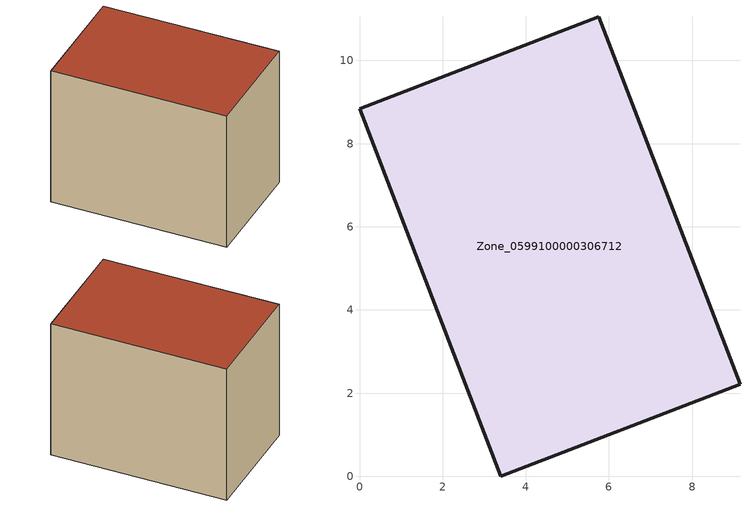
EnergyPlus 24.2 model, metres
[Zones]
Zone_0599100000306712
 floor ground (C_G): 5.75,11.05 9.15,2.21 3.4,0 0,8.84 z0
 wall outside (C_F): 9.15,2.21 5.75,11.05 0,8.84 3.4,0 9.15,2.21 z0:7.77
 roof outside (C_R): 0,8.84 3.4,0 9.15,2.21 5.75,11.05 z7.77
[BUILDING]
Pand.0599100000306712: North Axis=0; Terrain=City; Loads Convergence Tolerance Value=0.04; Temperature Convergence Tolerance Value=0.4; Solar Distribution=FullExterior; Maximum Number of Warmup Days=25; Minimum Number of Warmup Days=1
[Site:Location]
Rotterdam.The.Hague.AP_ZH_NLD Design_Conditions: Latitude=51.96; Longitude=4.45; Time Zone=1; Elevation=-4.5
[SITE:GROUNDTEMPERATURE:BUILDINGSURFACE]
18, 18, 18, 18, 18, 18, 18, 18, 18, 18, 18, 18
[MATERIAL] Thermal Absorptance=0.9; Solar Absorptance=0.7; Visible Absorptance=0.7
Name | Roughness | Thickness | Conductivity | Density | Specific Heat
G.TC.1975-1991 | MediumSmooth | 0.15 | 0.288461 | 540 | 1210
F.TC.1975-1991 | Rough | 0.3 | 0.230769 | 1920 | 840
R.TC.1975-1991 | MediumRough | 0.2 | 0.153846 | 1500 | 1000
[CONSTRUCTION]
C_G: G.TC.1975-1991
C_F: F.TC.1975-1991
C_R: R.TC.1975-1991
[ZONE]
Zone_0599100000306712: Type=1; Multiplier=1; Ceiling Height=Autocalculate; Volume=Autocalculate; Floor Area=autocalculate; Part of Total Floor Area=Yes
[ZONEINFILTRATION:DESIGNFLOWRATE]
Infil_Zone_0599100000306712: Zone or ZoneList or Space or SpaceList=Zone_0599100000306712; Schedule=AlwaysOn; Design Flow Rate Calculation Method=Flow/Area; Flow Rate per Floor Area=0.003; Constant Term Coefficient=1; Temperature Term Coefficient=0; Velocity Term Coefficient=0; Velocity Squared Term Coefficient=0
[HVACTEMPLATE:ZONE:IDEALLOADSAIRSYSTEM]
Zone_0599100000306712: Maximum Heating Supply Air Temperature=50; Minimum Cooling Supply Air Temperature=13; Maximum Heating Supply Air Humidity Ratio=0.0156; Minimum Cooling Supply Air Humidity Ratio=0.0077; Heating Limit=NoLimit; Cooling Limit=NoLimit; Dehumidification Control Type=ConstantSensibleHeatRatio; Cooling Sensible Heat Ratio=0.7; Dehumidification Setpoint=60; Humidification Control Type=None; Humidification Setpoint=30; Outdoor Air Method=None; Outdoor Air Flow Rate per Person=0.00944; Outdoor Air Flow Rate per Zone Floor Area=0; Outdoor Air Flow Rate per Zone=0; Demand Controlled Ventilation Type=None; Outdoor Air Economizer Type=NoEconomizer; Heat Recovery Type=None; Sensible Heat Recovery Effectiveness=0.7; Latent Heat Recovery Effectiveness=0.65
[ZONECONTROL:THERMOSTAT]
ThermostatControl_Zone_0599100000306712: Zone or ZoneList=Zone_0599100000306712; Control Type Schedule=DualSetpointControlType; Control 1=Thermostat_Zone_0599100000306712; Temperature Difference Between Cutout And Setpoint=0
[THERMOSTATSETPOINT:DUALSETPOINT]
Thermostat_Zone_0599100000306712: Heating Setpoint Temperature Schedule=HeatingSetpoint_Zone_0599100000306712; Cooling Setpoint Temperature Schedule=CoolingSetpoint_Zone_0599100000306712
[SCHEDULE:COMPACT]
HeatingSetpoint_Zone_0599100000306712: Through: 12/31, For: AllDays, Until: 24:00, 21
CoolingSetpoint_Zone_0599100000306712: Through: 12/31, For: AllDays, Until: 24:00, 24
DualSetpointControlType: Through: 12/31, For: AllDays, Until: 24:00, 4
AlwaysOn: Through: 12/31, For: AllDays, Until: 24:00, 1
